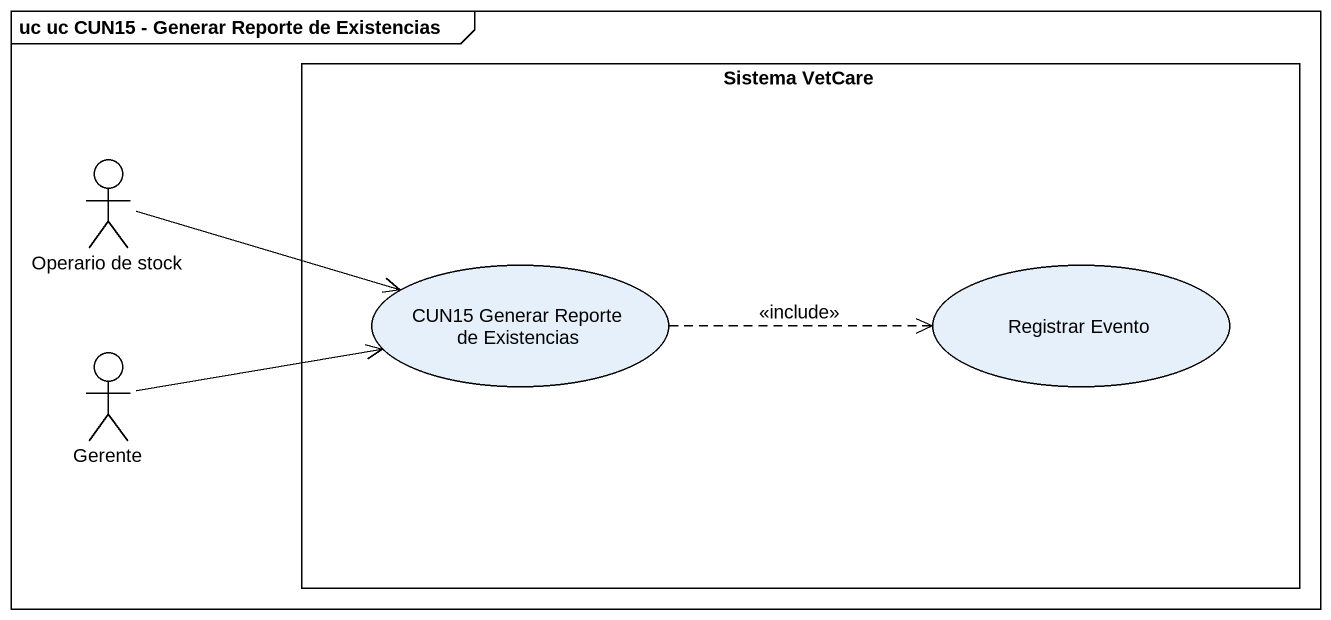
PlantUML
@startuml
mainframe uc uc CUN15 - Generar Reporte de Existencias
rectangle "Sistema VetCare" as Sistema_VetCare {
  usecase "CUN15 Generar Reporte de Existencias" as CUN15_Generar_Reporte_de
  usecase "Registrar Evento" as Registrar_Evento
}
actor "Operario de stock" as Operario_de_stock
actor Gerente
Operario_de_stock -right-> CUN15_Generar_Reporte_de
CUN15_Generar_Reporte_de .right.> Registrar_Evento : <<include>>
Gerente -right-> CUN15_Generar_Reporte_de
@enduml
